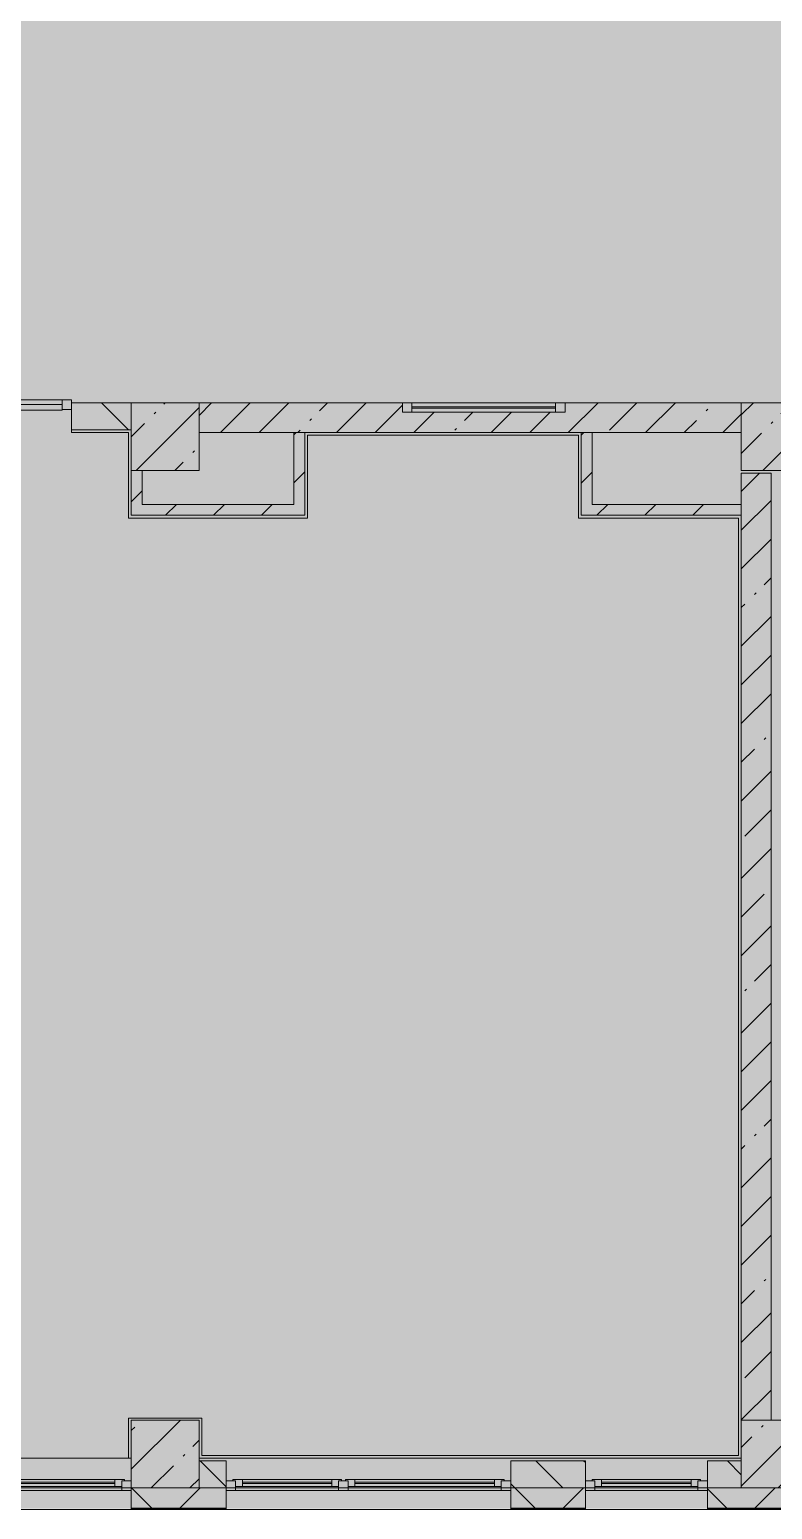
# Model space of a CAD drawing. Header units: millimetres. Extents: x 35316 to 242799, y -8553 to 29000.
# Drawn here: x 168087 to 173567, y -258 to 10650 of the extents above; entities that cross this region are included whole.
import ezdxf

# ---------------------------------------------------------------- set-up
doc = ezdxf.new("R2010")
doc.units = ezdxf.units.MM
doc.layers.add('A-DETL-GENF-5', color=7, linetype='Continuous', lineweight=9, true_color=0xc0c0c0, transparency=0.4)
for name, color, linetype, lineweight, true_color in [('A-FLOR-2', 7, 'Continuous', 5, 0xb7b7b7), ('A-GLAZ-3', 7, 'Continuous', 5, 0x737373), ('A-GLAZ-CURT-2', 7, 'Continuous', 5, 0x737373), ('A-GLAZ-CWMG-2', 7, 'Continuous', 5, 0x737373), ('A-WALL-3', 7, 'Continuous', 5, 0x737373), ('A-WALL-4', 7, 'Continuous', 9, 0x737373), ('I-WALL-4', 7, 'Continuous', 5, 0x737373), ('S-COLS-3', 7, 'Continuous', 5, 0x737373)]:
    doc.layers.add(name, color=color, linetype=linetype, lineweight=lineweight, true_color=true_color)
for name, color, linetype, lineweight in [('A-GLAZ-CURT-3', 7, 'Continuous', 5), ('A-WALL', 7, 'Continuous', 9), ('A-WALL-2', 7, 'Continuous', 5), ('I-WALL-5', 7, 'Continuous', 5), ('S-COLS-2', 7, 'Continuous', 5)]:
    doc.layers.add(name, color=color, linetype=linetype, lineweight=lineweight)
pattern_1 = [(45, (107926.8, 0), (-285.1231, 285.1231), []), (45, (108211.92, 0), (-285.1231, 285.1231), [504.031, -100.806, 16.764, -84.042])]
pattern_2 = [(45, (107926.8, 0), (-176.7767, 176.7767), [])]

# ---------------------------------------------------------------- blocks, each defined once
blk = doc.blocks.new('BSC_Колонна _Прямоугольная - 500х500-V108-3_3_2_птичка')
at = {"layer": 'S-COLS-2'}
h = blk.add_hatch(dxfattribs=at)
h.set_pattern_fill('FP_91', color=256, style=0, pattern_type=2)
h.set_pattern_definition([(45, (-61160, -7650), (-285.1231, 285.1231), []), (45, (-60874.88, -7650), (-285.123, 285.123), [504.031, -100.806, 16.764, -84.042])])
h.paths.add_polyline_path([(-250, -250), (250, -250), (250, 250), (-250, 250)])
at = {"layer": 'S-COLS-3'}
for p, q in [((250, 250), (-250, 250)), ((-250, 250), (-250, -250)), ((250, -250), (250, 250)), ((-250, -250), (250, -250))]:
    blk.add_line(p, q, dxfattribs=at)
blk = doc.blocks.new('BSC_Колонна _Прямоугольная - 500х500-V115-3_3_2_птичка')
at = {"layer": 'S-COLS-2'}
h = blk.add_hatch(dxfattribs=at)
h.set_pattern_fill('FP_98', color=256, style=0, pattern_type=2)
h.set_pattern_definition([(45, (-61160, -150), (-285.123, 285.123), []), (45, (-60874.88, -150), (-285.123, 285.123), [504.031, -100.806, 16.764, -84.042])])
h.paths.add_polyline_path([(-250, -250), (250, -250), (250, 250), (-250, 250)])
at = {"layer": 'S-COLS-3'}
for p, q in [((250, 250), (-250, 250)), ((-250, 250), (-250, -250)), ((250, -250), (250, 250)), ((-250, -250), (250, -250))]:
    blk.add_line(p, q, dxfattribs=at)
blk = doc.blocks.new('BSC_Колонна _Прямоугольная - 500х500-V116-3_3_2_птичка')
at = {"layer": 'S-COLS-2'}
h = blk.add_hatch(dxfattribs=at)
h.set_pattern_fill('FP_99', color=256, style=0, pattern_type=2)
h.set_pattern_definition([(45, (-65660, -150), (-285.1231, 285.1231), []), (45, (-65374.88, -150), (-285.1231, 285.1231), [504.031, -100.806, 16.764, -84.042])])
h.paths.add_polyline_path([(-110, -250), (250, -250), (250, 250), (-250, 250), (-250, -250)])
at = {"layer": 'S-COLS-3'}
for p, q in [((250, 250), (-250, 250)), ((-250, 250), (-250, -250)), ((250, -250), (250, 250)), ((-250, -250), (250, -250))]:
    blk.add_line(p, q, dxfattribs=at)
blk = doc.blocks.new('BSC_Колонна _Прямоугольная - 500х500-V119-3_3_2_птичка')
at = {"layer": 'S-COLS-2'}
h = blk.add_hatch(dxfattribs=at)
h.set_pattern_fill('FP_102', color=256, style=0, pattern_type=2)
h.set_pattern_definition([(45, (-65660, -7650), (-285.1231, 285.1231), []), (45, (-65374.88, -7650), (-285.1231, 285.1231), [504.031, -100.806, 16.764, -84.042])])
h.paths.add_polyline_path([(-110, -250), (250, -250), (250, 22), (220, 22), (220, 30), (250, 30), (250, 250), (-250, 250), (-250, -250)])
at = {"layer": 'S-COLS-3'}
for p, q in [((220, 250), (-250, 250)), ((-250, 250), (-250, -250)), ((250, -250), (250, 22)), ((-250, -250), (250, -250))]:
    blk.add_line(p, q, dxfattribs=at)
blk = doc.blocks.new('120_Окно_СКБ_2Ст - 120_Окно_СКБ_2Ст 3100х2500 _мал_створка слева_ 2-22446355-3_3_2_птичка')
at = {"layer": 'A-GLAZ-3'}
for p, q in [((-1550, -127), (-1550, -57)), ((-1550, -57), (-1480, -57)), ((1550, -57), (-1550, -57)), ((-1480, -57), (-1480, -127)), ((650, -87), (-1480, -87)), ((-1480, -87), (-1480, -127)), ((-1430, -137), (-1430, -87)), ((-1430, -107), (600, -107)), ((600, -137), (600, -87)), ((650, -127), (650, -57)), ((650, -57), (720, -57)), ((650, -127), (650, -87)), ((720, -57), (720, -127)), ((1480, -87), (720, -87)), ((720, -87), (720, -127)), ((770, -137), (770, -87)), ((770, -107), (1430, -107)), ((1430, -137), (1430, -87)), ((1480, -127), (1480, -57)), ((1480, -57), (1550, -57)), ((1480, -127), (1480, -87)), ((1550, -57), (1550, -127)), ((-1480, -127), (-1550, -127)), ((-1550, -127), (-1500, -127)), ((-1480, -127), (-1500, -127)), ((-1500, -127), (-1500, -137)), ((-1500, -137), (670, -137)), ((670, -137), (-1500, -137)), ((600, -117), (-1430, -117)), ((720, -127), (650, -127)), ((670, -127), (650, -127)), ((670, -127), (700, -127)), ((670, -137), (670, -127)), ((720, -127), (700, -127)), ((700, -127), (700, -137)), ((700, -137), (1500, -137)), ((1500, -137), (700, -137)), ((1430, -117), (770, -117)), ((1550, -127), (1480, -127)), ((1500, -127), (1480, -127)), ((1500, -127), (1550, -127)), ((1500, -137), (1500, -127))]:
    blk.add_line(p, q, dxfattribs=at)
blk = doc.blocks.new('120_Окно_СКБ_1Ст - 120_Окно_СКБ_1Ст 900х2500_h_-V134-3_3_2_птичка')
at = {"layer": 'A-GLAZ-3'}
for p, q in [((-450, -127), (-450, -57)), ((-450, -57), (-380, -57)), ((450, -57), (-450, -57)), ((-380, -57), (-380, -127)), ((380, -87), (-380, -87)), ((-380, -87), (-380, -127)), ((-330, -137), (-330, -87)), ((-330, -107), (330, -107)), ((330, -137), (330, -87)), ((380, -127), (380, -57)), ((380, -57), (450, -57)), ((380, -127), (380, -87)), ((450, -57), (450, -127)), ((-380, -127), (-450, -127)), ((-450, -127), (-400, -127)), ((-380, -127), (-400, -127)), ((-400, -127), (-400, -137)), ((-400, -137), (400, -137)), ((400, -137), (-400, -137)), ((330, -117), (-330, -117)), ((450, -127), (380, -127)), ((400, -127), (380, -127)), ((400, -127), (450, -127)), ((400, -137), (400, -127))]:
    blk.add_line(p, q, dxfattribs=at)
blk = doc.blocks.new('120_Окно_СКБ_2Ст - 120_Окно_СКБ_2Ст 2100х2400 _мал створка справа_-V135-3_3_2_птичка')
at = {"layer": 'A-GLAZ-3'}
for p, q in [((-1050, -127), (-1050, -57)), ((-1050, -57), (-980, -57)), ((1050, -57), (-1050, -57)), ((-980, -57), (-980, -127)), ((150, -87), (-980, -87)), ((-980, -87), (-980, -127)), ((-930, -137), (-930, -87)), ((-930, -107), (100, -107)), ((100, -137), (100, -87)), ((150, -127), (150, -57)), ((150, -57), (220, -57)), ((150, -127), (150, -87)), ((220, -57), (220, -127)), ((980, -87), (220, -87)), ((220, -87), (220, -127)), ((270, -137), (270, -87)), ((270, -107), (930, -107)), ((930, -137), (930, -87)), ((980, -127), (980, -57)), ((980, -57), (1050, -57)), ((980, -127), (980, -87)), ((1050, -57), (1050, -127)), ((-980, -127), (-1050, -127)), ((-1050, -127), (-1000, -127)), ((-980, -127), (-1000, -127)), ((-1000, -127), (-1000, -137)), ((-1000, -137), (170, -137)), ((170, -137), (-1000, -137)), ((100, -117), (-930, -117)), ((220, -127), (150, -127)), ((170, -127), (150, -127)), ((170, -127), (200, -127)), ((170, -137), (170, -127)), ((220, -127), (200, -127)), ((200, -127), (200, -137)), ((200, -137), (1000, -137)), ((1000, -137), (200, -137)), ((930, -117), (270, -117)), ((1050, -127), (980, -127)), ((1000, -127), (980, -127)), ((1000, -127), (1050, -127)), ((1000, -137), (1000, -127))]:
    blk.add_line(p, q, dxfattribs=at)
blk = doc.blocks.new('Прямоугольный импост - 50 x 70 мм-V264-3_3_2_птичка')
at = {"layer": 'A-GLAZ-CWMG-2'}
for p, q in [((-70, 35), (0, 35)), ((-70, -35), (-70, 35)), ((0, 35), (0, -35)), ((0, -35), (-70, -35))]:
    blk.add_line(p, q, dxfattribs=at)
blk = doc.blocks.new('Системная панель - Стекло - 40мм-V274-3_3_2_птичка')
at = {"layer": 'A-GLAZ-CURT-3'}
h = blk.add_hatch(dxfattribs=at)
h.set_pattern_fill('FP_192', color=256, style=0, pattern_type=2)
h.set_pattern_definition([(45, (-60502.5, -7385.7), (-1414.214, 1414.214), [1000, -3000]), (45, (-61502.5, -7885.7), (-1414.214, 1414.214), [3000, -1000]), (45, (-59502.5, -8385.7), (-1414.214, 1414.214), [1000, -3000])])
h.paths.add_polyline_path([(397.5, -40), (397.5, 0), (-397.5, 0), (-397.5, -40)])
at = {"layer": 'A-GLAZ-CURT-2'}
for p, q in [((397.5, 0), (-397.5, 0)), ((-397.5, 0), (-397.5, -40)), ((397.5, -40), (397.5, 0)), ((-397.5, -40), (397.5, -40))]:
    blk.add_line(p, q, dxfattribs=at)
blk = doc.blocks.new('Прямоугольный импост - 50 x 70 мм-V271-3_3_2_птичка')
at = {"layer": 'A-GLAZ-CWMG-2'}
blk.add_line((42060, 7920), (41265, 7920), dxfattribs=at)
blk = doc.blocks.new('120_Окно_СКБ_1Ст - 120_Окно_СКБ_1Ст 400х1200 EI30-V277-3_3_2_птичка')
at = {"layer": 'A-GLAZ-3'}
for p, q in [((-600, 40), (-600, 110)), ((-600, 110), (-530, 110)), ((600, 110), (-600, 110)), ((-530, 110), (-530, 40)), ((530, 40), (530, 110)), ((530, 110), (600, 110)), ((600, 110), (600, 40)), ((-530, 40), (-600, 40)), ((-600, 40), (600, 40)), ((530, 80), (-530, 80)), ((530, 70), (-530, 70)), ((600, 40), (530, 40))]:
    blk.add_line(p, q, dxfattribs=at)

msp = doc.modelspace()

# ---------------------------------------------------------------- hatches: boundary and pattern name
at = {"layer": 'A-DETL-GENF-5'}
msp.add_hatch(color=256, dxfattribs=at).paths.add_polyline_path([(183776.8, -251.7), (183776.8, 3288.3), (192496.8, 3288.3), (192496.8, 27348.3), (149836.8, 27348.3), (149836.8, 23888.3), (146236.9, 23888.3), (146236.9, -251.7), (181954.2, -251.7)])
at = {"layer": 'A-WALL-2'}
h = msp.add_hatch(dxfattribs=at)
h.set_pattern_fill('FP_110', color=256, style=0, pattern_type=2)
h.set_pattern_definition([(135, (107926.8, 0), (-176.7767, -176.7767), [])])
h.paths.add_polyline_path([(173086.8, -100), (173336.8, -100), (173336.8, 100), (173086.8, 100)])
h.paths.add_polyline_path([(163436.8, -100), (163436.8, 100), (162686.8, 100), (162686.8, -100), (162879.3, -100)])
h.paths.add_polyline_path([(164836.8, -100), (165736.8, -100), (165736.8, 100), (164836.8, 100), (164836.8, -52.2)])
h.paths.add_polyline_path([(172186.8, -100), (172186.8, 100), (171636.8, 100), (171636.8, -100)])
h.paths.add_polyline_path([(169536.8, -100), (169536.8, 100), (169336.8, 100), (169336.8, -100)])
h.paths.add_polyline_path([(155836.8, -100), (156086.8, -100), (156086.8, 100), (155836.8, 100), (155836.8, 5.7)])
h.paths.add_polyline_path([(158186.8, -100), (158936.8, -100), (158936.8, 100), (158186.8, 100)])
h.paths.add_polyline_path([(152236.8, -100), (152236.8, 100), (151336.8, 100), (151336.8, -100)])
h.paths.add_polyline_path([(150586.8, -100), (150836.8, -100), (150836.8, 100), (150586.8, 100)])
h.paths.add_polyline_path([(160336.8, -100), (160586.8, -100), (160586.8, 100), (160336.8, 100), (160336.8, 33.3)])
h.paths.add_polyline_path([(149686.8, -100), (149686.8, 100), (149066.8, 100), (149066.8, -100)])
h.paths.add_polyline_path([(146416.8, -100), (146466.8, -100), (146466.8, 100), (146416.8, 100)])
h = msp.add_hatch(dxfattribs=at)
h.set_pattern_fill('FP_112', color=256, style=0, pattern_type=2)
h.set_pattern_definition([(45, (107926.8, 0), (-353.5534, 353.5534), []), (135, (107926.8, 0), (-353.5534, -353.5534), [])])
h.paths.add_polyline_path([(179486.8, -250), (183626.8, -250), (183626.8, -100), (179486.8, -100)])
h.paths.add_polyline_path([(177715.3, -250), (178586.8, -250), (178586.8, -100), (174986.8, -100), (174986.8, -250), (175595.9, -250)])
h.paths.add_polyline_path([(169237.6, -250), (169536.8, -250), (169536.8, -100), (168836.8, -100), (168836.8, -250)])
h.paths.add_polyline_path([(172186.8, -250), (172186.8, -100), (171636.8, -100), (171636.8, -250)])
h.paths.add_polyline_path([(165736.8, -250), (165736.8, -100), (164553.9, -100), (164553.9, -250), (164998.7, -250)])
h.paths.add_polyline_path([(173836.8, -250), (174086.8, -250), (174086.8, -100), (173086.8, -100), (173086.8, -250), (173476.4, -250)])
at = {"layer": 'I-WALL-5'}
h = msp.add_hatch(dxfattribs=at)
h.set_pattern_fill('FP_111', color=256, style=0, pattern_type=2)
h.set_pattern_definition([(135, (107926.8, 0), (-353.5534, -353.5534), [])])
h.paths.add_polyline_path([(168396.8, 7700), (168836.8, 7700), (168836.8, 7900), (168396.8, 7900)])
h.paths.add_polyline_path([(165896.8, 7700), (165896.8, 7900), (164836.8, 7900), (164836.8, 7700), (164998.7, 7700)])
h = msp.add_hatch(dxfattribs=at)
h.set_pattern_fill('FP_108', color=256, style=0, pattern_type=2)
h.set_pattern_definition(pattern_1)
h.paths.add_polyline_path([(173336.8, 7680), (173336.8, 7900), (172036.8, 7900), (172036.8, 7830), (170836.8, 7830), (170836.8, 7900), (169336.8, 7900), (169336.8, 7680), (172236.8, 7680)])
h = msp.add_hatch(dxfattribs=at)
h.set_pattern_fill('FP_113', color=256, style=0, pattern_type=2)
h.set_pattern_definition(pattern_2)
h.paths.add_polyline_path([(170116.8, 7150), (170116.8, 7680), (170036.8, 7680), (170036.8, 7150)])
h = msp.add_hatch(dxfattribs=at)
h.set_pattern_fill('FP_113', color=256, style=0, pattern_type=2)
h.set_pattern_definition(pattern_2)
h.paths.add_polyline_path([(172236.8, 7070), (172236.8, 7680), (172156.8, 7680), (172156.8, 7070)])
h = msp.add_hatch(dxfattribs=at)
h.set_pattern_fill('FP_113', color=256, style=0, pattern_type=2)
h.set_pattern_definition(pattern_2)
h.paths.add_polyline_path([(168916.8, 7150), (168916.8, 7400), (168836.8, 7400), (168836.8, 7150)])
h = msp.add_hatch(dxfattribs=at)
h.set_pattern_fill('FP_108', color=256, style=0, pattern_type=2)
h.set_pattern_definition(pattern_1)
h.paths.add_polyline_path([(173556.8, 400), (173556.8, 7380), (173336.8, 7380), (173336.8, 400), (173547.3, 400)])
h = msp.add_hatch(dxfattribs=at)
h.set_pattern_fill('FP_113', color=256, style=0, pattern_type=2)
h.set_pattern_definition(pattern_2)
h.paths.add_polyline_path([(168836.8, 7070), (170116.8, 7070), (170116.8, 7150), (168836.8, 7150)])
h = msp.add_hatch(dxfattribs=at)
h.set_pattern_fill('FP_113', color=256, style=0, pattern_type=2)
h.set_pattern_definition(pattern_2)
h.paths.add_polyline_path([(173336.8, 7070), (173336.8, 7150), (172236.8, 7150), (172236.8, 7070)])

# ---------------------------------------------------------------- linework, layer by layer
at = {"layer": 'A-FLOR-2'}
for p, q in [((168396.8, 7680), (168396.8, 7700)), ((168816.8, 7680), (168396.8, 7680)), ((168816.8, 7050), (168816.8, 7680)), ((172136.8, 7660), (170136.8, 7660)), ((170136.8, 7660), (170136.8, 7050)), ((172136.8, 7050), (172136.8, 7660)), ((170136.8, 7050), (168816.8, 7050)), ((173316.8, 7050), (172136.8, 7050)), ((173316.8, 140), (173316.8, 7050)), ((168816.8, 120), (168816.8, 415)), ((168816.8, 415), (169356.8, 415)), ((169356.8, 415), (169356.8, 140)), ((169356.8, 140), (173316.8, 140))]:
    msp.add_line(p, q, dxfattribs=at)
at = {"layer": 'A-WALL'}
for p, q in [((168836.8, -253), (169536.8, -253)), ((171636.8, -253), (172186.8, -253)), ((173086.8, -253), (174086.8, -253))]:
    msp.add_line(p, q, dxfattribs=at)
at = {"layer": 'A-WALL-2'}
for q in [(158186.8, -258), (183784.8, -258)]:
    msp.add_line((173086.8, -258), q, dxfattribs=at)
at = {"layer": 'A-WALL-3'}
for p, q in [((169536.8, 100), (169336.8, 100)), ((169536.8, -258), (169536.8, 100)), ((172186.8, 100), (171636.8, 100)), ((171636.8, 100), (171636.8, -258)), ((172186.8, -258), (172186.8, 100)), ((173336.8, 100), (173086.8, 100)), ((173086.8, 100), (173086.8, -258)), ((165736.8, -100), (168836.8, -100)), ((168836.8, -100), (168836.8, -258)), ((169536.8, -100), (171636.8, -100)), ((172186.8, -100), (173086.8, -100))]:
    msp.add_line(p, q, dxfattribs=at)
at = {"layer": 'A-WALL-4'}
for p, q in [((170116.8, 7680), (170036.8, 7680)), ((172236.8, 7680), (172156.8, 7680)), ((173336.8, 7070), (173336.8, 7150)), ((169336.8, -100), (169536.8, -100)), ((171636.8, -100), (172186.8, -100)), ((173336.8, -100), (173086.8, -100)), ((168836.8, -250), (169536.8, -250)), ((171636.8, -250), (172186.8, -250)), ((173086.8, -250), (174086.8, -250))]:
    msp.add_line(p, q, dxfattribs=at)
at = {"layer": 'I-WALL-4'}
for p, q in [((168836.8, 7900), (168396.8, 7900)), ((168396.8, 7900), (168396.8, 7700)), ((170836.8, 7900), (169336.8, 7900)), ((173336.8, 7900), (172036.8, 7900)), ((168396.8, 7700), (168836.8, 7700)), ((169336.8, 7680), (170036.8, 7680)), ((170036.8, 7680), (170036.8, 7150)), ((170116.8, 7070), (170116.8, 7680)), ((170116.8, 7680), (172156.8, 7680)), ((172156.8, 7680), (172156.8, 7070)), ((172236.8, 7150), (172236.8, 7680)), ((172236.8, 7680), (173336.8, 7680)), ((168836.8, 7400), (168836.8, 7070)), ((168916.8, 7150), (168916.8, 7400)), ((173336.8, 7380), (173336.8, 7150)), ((173556.8, 7380), (173336.8, 7380)), ((173556.8, 400), (173556.8, 7380)), ((170036.8, 7150), (168916.8, 7150)), ((173336.8, 7150), (172236.8, 7150)), ((168836.8, 7070), (170116.8, 7070)), ((172156.8, 7070), (173336.8, 7070)), ((173336.8, 7070), (173336.8, 400)), ((164836.8, 120), (168836.8, 120)), ((169336.8, 120), (173336.8, 120))]:
    msp.add_line(p, q, dxfattribs=at)

# ---------------------------------------------------------------- block references
at = {"layer": 'A-GLAZ-3'}
msp.add_blockref('120_Окно_СКБ_1Ст - 120_Окно_СКБ_1Ст 400х1200 EI30-V277-3_3_2_птичка', (171436.8, 7790), dxfattribs=at)
at = {"layer": 'A-GLAZ-3', "rotation": 180}
for name, p in [('120_Окно_СКБ_2Ст - 120_Окно_СКБ_2Ст 3100х2500 _мал_створка слева_ 2-22446355-3_3_2_птичка', (167286.8, -175)), ('120_Окно_СКБ_2Ст - 120_Окно_СКБ_2Ст 2100х2400 _мал створка справа_-V135-3_3_2_птичка', (170586.8, -175)), ('120_Окно_СКБ_1Ст - 120_Окно_СКБ_1Ст 900х2500_h_-V134-3_3_2_птичка', (172636.8, -175))]:
    msp.add_blockref(name, p, dxfattribs=at)
at = {"layer": 'A-GLAZ-CURT-2'}
msp.add_blockref('Системная панель - Стекло - 40мм-V274-3_3_2_птичка', (167929.3, 7885.7), dxfattribs=at)
at = {"layer": 'A-GLAZ-CWMG-2'}
msp.add_blockref('Прямоугольный импост - 50 x 70 мм-V271-3_3_2_птичка', (126266.8, 0.7), dxfattribs=at)
at = {"layer": 'A-GLAZ-CWMG-2', "extrusion": (0, 0, -1), "rotation": 180}
msp.add_blockref('Прямоугольный импост - 50 x 70 мм-V264-3_3_2_птичка', (-168396.8, 7885.7), dxfattribs=at)
at = {"layer": 'S-COLS-3'}
for name, p in [('BSC_Колонна _Прямоугольная - 500х500-V108-3_3_2_птичка', (169086.8, 7650)), ('BSC_Колонна _Прямоугольная - 500х500-V119-3_3_2_птичка', (173586.8, 7650)), ('BSC_Колонна _Прямоугольная - 500х500-V115-3_3_2_птичка', (169086.8, 150)), ('BSC_Колонна _Прямоугольная - 500х500-V116-3_3_2_птичка', (173586.8, 150))]:
    msp.add_blockref(name, p, dxfattribs=at)

doc.saveas('drawing.dxf')
